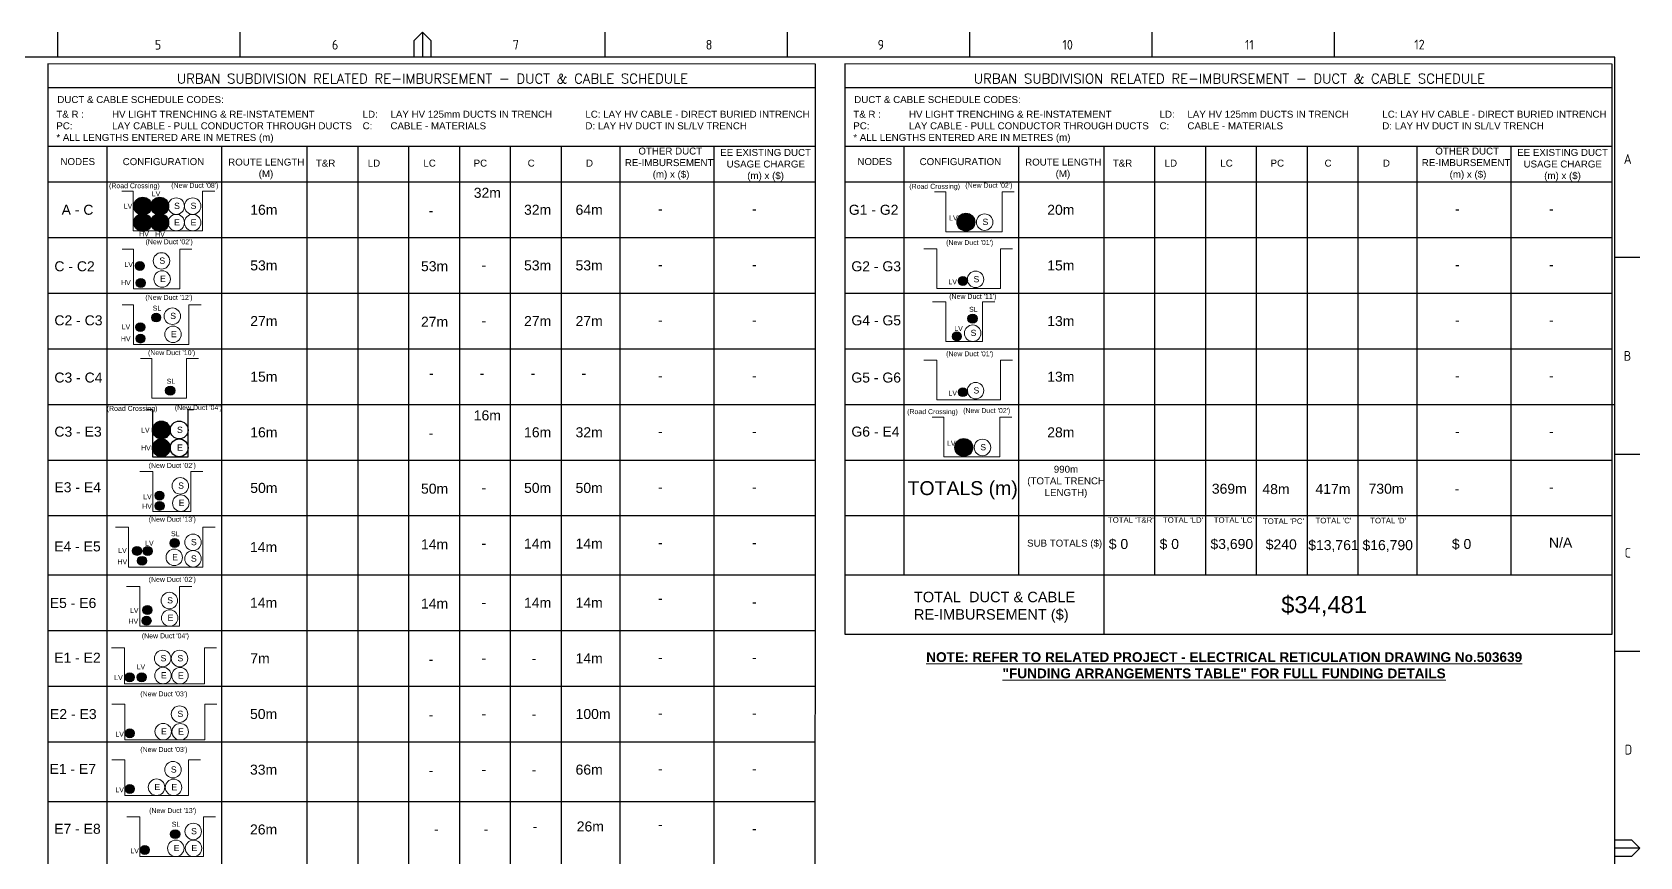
# Paper-space layout 'A1_DET_2' of a CAD drawing. Header units: metres. Extents: x -30 to 845, y -333 to 581.
# Drawn here: x 267 to 845, y 285 to 581 of the extents above; entities that cross this region are included whole.
import ezdxf
from ezdxf.enums import TextEntityAlignment as Align

# ---------------------------------------------------------------- set-up
doc = ezdxf.new("R2010")
doc.units = ezdxf.units.M
doc.linetypes.add('Cable New OH', pattern=[6, 4, -2])
doc.layers.get('0').update_dxf_attribs({"color": 6})
for name, color, linetype in [('Duct_SP_NEW', 2, 'Continuous'), ('Notes', 7, 'Continuous'), ('SupportsUG_SP_EXT', 7, 'Continuous')]:
    doc.layers.add(name, color=color, linetype=linetype)
doc.styles.add('Elec', font='romand__.ttf')
doc.styles.add('iecISOCP', font='isocp.shx')
doc.styles.get("Standard").update_dxf_attribs({"font": 'arial.ttf'})

# ---------------------------------------------------------------- blocks, each defined once
blk = doc.blocks.new('A1_FRAME_TITLE')
at = {"layer": 'Notes', "linetype": 'Continuous'}
for p, q in [((285.67, 574.39), (285.67, 583.39)), ((351.17, 574.39), (351.17, 583.39)), ((413.67, 580.39), (416.67, 583.39)), ((416.67, 583.39), (416.67, 574.39)), ((416.67, 583.39), (419.67, 580.39)), ((482.19, 574.39), (482.19, 583.39)), ((547.7, 574.39), (547.7, 583.39)), ((613.21, 574.39), (613.21, 583.39)), ((678.72, 574.39), (678.72, 583.39)), ((744.23, 574.39), (744.23, 583.39)), ((413.67, 574.39), (413.67, 580.39)), ((419.67, 580.39), (419.67, 574.39)), ((853.87, 502.43), (844.87, 502.43)), ((844.88, 431.68), (853.87, 431.68)), ((844.87, 360.93), (853.87, 360.93)), ((853.87, 290.18), (844.87, 290.18)), ((844.88, 293.18), (850.87, 293.18)), ((850.87, 293.18), (853.87, 290.18)), ((853.87, 290.18), (850.87, 287.18)), ((850.87, 287.18), (844.88, 287.18))]:
    blk.add_line(p, q, dxfattribs=at)
at = {"layer": 'Notes', "color": 3, "linetype": 'Continuous'}
blk.add_line((844.88, 5.97), (844.88, 574.39), dxfattribs=at)
at = {"layer": 'Notes', "color": 3, "linetype": 'Continuous', "flags": 128}
blk.add_lwpolyline([(844.88, 574.39), (149.5, 574.39)], dxfattribs=at)
blk.add_attdef('DRAFT_NUM', (9.35, 23.29), '', height=2.5, rotation=90)
at = {"layer": 'Notes', "color": 7, "style": 'iecISOCP'}
for s, p in [('5', (320.5, 577.12)), ('6', (384.13, 577.12)), ('7', (449.08, 577.12)), ('8', (518.36, 577.12)), ('9', (580.11, 577.12)), ('10', (646.5, 577.12)), ('11', (712.06, 577.12)), ('12', (772.87, 577.16)), ('A', (848.09, 536.06)), ('B', (848.09, 465.31)), ('C', (848.39, 394.56)), ('D', (848.39, 323.81))]:
    blk.add_text(s, height=3.5, dxfattribs=at).set_placement(p)
at = {"layer": 'Notes', "color": 7, "style": 'iecISOCP', "flags": 8}
blk.add_attdef('VERSION_NO', text='', height=2.5, rotation=90, dxfattribs=at).set_placement((302.04, 43.81), align=Align.MIDDLE_CENTER)
at = {"layer": 'Notes', "color": 7, "style": 'iecISOCP'}
for tag, p in [('CAP_NO', (513.19, 43.46)), ('REF_No_1', (335.24, 32.31)), ('REF_1', (362.52, 32.31)), ('IE_NUM', (513.05, 37.81)), ('HV_SWITCH', (513.46, 32.16)), ('GEN_WO', (441.71, 31.76)), ('REF_No_2', (335.24, 26.31)), ('REF_2', (362.52, 26.31)), ('OH_WO', (441.71, 25.81)), ('UBD_REF', (513.05, 25.83)), ('REF_No_3', (335.24, 20.31)), ('REF_3', (362.52, 20.31)), ('UG_WO', (441.71, 20.05)), ('GIS_MAP_No', (513.05, 20.04)), ('REF_No_4', (335.24, 14.31)), ('REF_4', (362.52, 14.31)), ('SUB_WO', (441.71, 13.81)), ('HV_OP_DIAG', (513.33, 14.2)), ('LGA', (512.95, 7.78))]:
    blk.add_attdef(tag, p, '', height=2.5, dxfattribs=at)
at = {"layer": 'Notes', "style": 'iecISOCP'}
for tag, p in [('T1', (684.37, 39.47)), ('T2', (684.37, 34.35)), ('T3', (684.37, 28.92)), ('T4', (684.37, 23.66)), ('T5', (684.37, 18.23)), ('T6', (684.37, 12.97))]:
    blk.add_attdef(tag, text='', height=3.5, dxfattribs=at).set_placement(p, align=Align.CENTER)
at = {"layer": 'Notes', "color": 7, "style": 'iecISOCP'}
for tag, p in [('scale', (567.76, 33.27)), ('DRAWN', (567.76, 24.93)), ('DATE', (567.76, 16.88)), ('DESIGN', (605.62, 9.15)), ('CHD', (567.76, 8.37))]:
    blk.add_attdef(tag, text='', height=2.5, dxfattribs=at).set_placement(p, align=Align.CENTER)
at = {"layer": 'Notes', "color": 4, "style": 'iecISOCP'}
blk.add_attdef('NUM', text='', height=7, dxfattribs=at).set_placement((812.88, 20.12), align=Align.MIDDLE_CENTER)
at = {"layer": 'Notes', "color": 1, "style": 'iecISOCP'}
blk.add_attdef('REV', text='', height=5, dxfattribs=at).set_placement((840.57, 17.1), align=Align.CENTER)
at = {"layer": 'Notes', "color": 7, "style": 'iecISOCP'}
for tag, p in [('NS', (811.23, 8.12)), ('SHTS', (825.93, 8.12))]:
    blk.add_attdef(tag, text='', height=2.5, dxfattribs=at).set_placement(p, align=Align.MIDDLE)
at = {"layer": 'Notes', "style": 'iecISOCP'}
blk.add_attdef('ExportID', (-11.47, 2.39), '', height=2.5, dxfattribs=at)
at = {"layer": 'Notes', "style": 'iecISOCP', "flags": 1}
for tag, p in [('ProjectType', (-6.37, -26.8)), ('ProjectNumber', (3.01, -26.82)), ('DrawingNumber', (14.96, -26.8)), ('ProjectDescription', (27.02, -26.83)), ('ExportDate', (39.74, -26.79)), ('ExportUserName', (48.61, -26.8)), ('DesignerCompanyName', (60.94, -26.79)), ('ExportAreaOfInterest', (76.55, -26.81)), ('GIS_SUCCESS', (91.45, -26.78)), ('CAD_SUCCESS', (101.24, -26.78)), ('DEPOTCODE', (111.56, -26.88)), ('ExportCategories', (119.53, -26.8)), ('Comments', (133.84, -26.88))]:
    blk.add_attdef(tag, p, '', height=1, dxfattribs=at)
blk = doc.blocks.new('CABLE_LARGE_NEW')
h = blk.add_hatch(color=256)
edge = h.paths.add_edge_path()
edge.add_arc((0, 0.8), 0.8, 0, 360)
blk.add_circle((0, 0.8), 0.8)
for tag, flags, p in [('COND_CODE', 9, (1.5, 0)), ('STATE', 9, (1.5, -0.4)), ('XSECT_SIZE', 9, (1.5, -0.6)), ('OWNED_BY', 9, (1.5, -1)), ('OPERATED_BY', 9, (1.5, -1.2)), ('FB_REFERENCE', 9, (1.5, -0.2)), ('NOTES', 9, (1.5, -0.8)), ('MAINTAINED_BY', 9, (1.5, -1.4)), ('Z', 1, (1.5, -1.6))]:
    blk.add_attdef(tag, text='', height=0.2, dxfattribs=dict(flags=flags)).set_placement(p, align=Align.MIDDLE_LEFT)
blk = doc.blocks.new('CABLE_SMALL_NEW')
h = blk.add_hatch(color=256)
edge = h.paths.add_edge_path()
edge.add_arc((0, 0.4), 0.4, 0, 360)
blk.add_circle((0, 0.4), 0.4)
for tag, flags, p in [('COND_CODE', 9, (1.5, 0)), ('STATE', 9, (1.5, -0.4)), ('XSECT_SIZE', 9, (1.5, -0.6)), ('OWNED_BY', 9, (1.5, -1)), ('OPERATED_BY', 9, (1.5, -1.2)), ('FB_REFERENCE', 9, (1.5, -0.2)), ('NOTES', 9, (1.5, -0.8)), ('MAINTAINED_BY', 9, (1.5, -1.4)), ('Z', 1, (1.5, -1.6))]:
    blk.add_attdef(tag, text='', height=0.2, dxfattribs=dict(flags=flags)).set_placement(p, align=Align.MIDDLE_LEFT)
blk = doc.blocks.new('DUCT_50_NEW')
blk.add_circle((0, 0.4), 0.4)
at = {"flags": 1}
blk.add_attdef('Z', (0, 0), '', height=0.2, dxfattribs=at)
at = {"flags": 9}
for tag, p in [('DUCT_CODE', (0, 0)), ('XSECT_TYPE', (0, -0.2)), ('STATE', (0, -0.6)), ('OWNED_BY', (0, -1.01)), ('OPERATED_BY', (0, -1.21)), ('FB_REFERENCE', (0, -0.4)), ('NOTES', (0, -0.8)), ('MAINTAINED_BY', (0, -1.42))]:
    blk.add_attdef(tag, text='', height=0.2, dxfattribs=at).set_placement(p, align=Align.MIDDLE_LEFT)
blk = doc.blocks.new('TRENCH_HV_2_DUCTS')
blk.add_lwpolyline([(-0.5, 4.25), (0, 4.25), (0, 0), (3.2, 0), (3.2, 4.25), (3.7, 4.25)])
blk = doc.blocks.new('DUCT_NEW')
blk.add_circle((0, 0.8), 0.8)
at = {"flags": 1}
blk.add_attdef('Z', (0, 0), '', height=0.2, dxfattribs=at)
at = {"flags": 9}
for tag, p in [('DUCT_CODE', (0, 0)), ('XSECT_TYPE', (0, -0.2)), ('STATE', (0, -0.6)), ('OWNED_BY', (0, -1.02)), ('OPERATED_BY', (0, -1.23)), ('FB_REFERENCE', (0, -0.4)), ('NOTES', (0, -0.8)), ('MAINTAINED_BY', (0, -1.42))]:
    blk.add_attdef(tag, text='', height=0.2, dxfattribs=at).set_placement(p, align=Align.MIDDLE_LEFT)
blk = doc.blocks.new('NOTE_NEW-DUCT-REQ')
for p, q in [((-92.51, -1205.58), (183.15, -1205.58)), ((193.71, -1205.58), (469.38, -1205.58)), ((-92.51, -1226.71), (183.15, -1226.71)), ((-71.34, -1226.71), (-71.34, -1664.64)), ((-30.07, -1226.71), (-30.07, -1664.64)), ((0.53, -1226.71), (0.53, -1664.64)), ((18.79, -1226.71), (18.79, -1664.64)), ((37.05, -1226.71), (37.05, -1664.64)), ((55.31, -1226.71), (55.31, -1664.64)), ((73.57, -1226.71), (73.57, -1664.64)), ((91.83, -1226.71), (91.83, -1664.64)), ((112.97, -1226.71), (112.97, -1664.64)), ((146.74, -1226.71), (146.74, -1664.64)), ((193.71, -1226.71), (469.38, -1226.71)), ((214.89, -1226.71), (214.89, -1380.71)), ((256.15, -1226.71), (256.15, -1380.71)), ((286.75, -1226.71), (286.75, -1401.99)), ((305.01, -1226.71), (305.01, -1380.71)), ((323.28, -1226.71), (323.28, -1380.71)), ((341.54, -1226.71), (341.54, -1380.71)), ((359.8, -1226.71), (359.8, -1380.71)), ((378.06, -1226.71), (378.06, -1380.71)), ((399.2, -1226.71), (399.2, -1380.71)), ((432.97, -1226.71), (432.97, -1380.71)), ((-92.43, -1259.49), (183.15, -1259.49)), ((193.8, -1259.49), (469.38, -1259.49)), ((-92.43, -1279.48), (183.15, -1279.48)), ((193.8, -1279.48), (469.38, -1279.48)), ((-92.43, -1299.47), (183.15, -1299.47)), ((193.8, -1299.47), (469.38, -1299.47)), ((-92.43, -1319.46), (183.15, -1319.46)), ((193.8, -1319.46), (469.38, -1319.46)), ((193.82, -1319.46), (470.42, -1319.46)), ((-92.43, -1339.44), (183.15, -1339.44)), ((193.8, -1339.44), (469.38, -1339.44)), ((-92.43, -1359.43), (183.15, -1359.43)), ((193.8, -1359.43), (469.38, -1359.43)), ((-92.51, -1380.71), (183.15, -1380.71)), ((193.71, -1380.71), (469.38, -1380.71)), ((-92.51, -1400.7), (183.15, -1400.7)), ((193.71, -1401.99), (469.38, -1401.99)), ((-92.51, -1420.69), (183.15, -1420.69)), ((-92.51, -1440.68), (183.15, -1440.68)), ((-92.51, -1462.18), (183.15, -1462.18))]:
    blk.add_line(p, q)
for points in [[(183.15, -1664.64), (183.17, -1197.23), (-92.49, -1197.06), (-92.51, -1664.64)], [(469.4, -1401.99), (469.4, -1197.23), (193.73, -1197.06), (193.72, -1401.99)], [(-92.51, -1239.5), (183.15, -1239.5)], [(193.71, -1239.5), (469.38, -1239.5)]]:
    blk.add_lwpolyline(points)
at = {"layer": 'Duct_SP_NEW', "lineweight": 0}
for points in [[(-65.88, -1242.79), (-61.81, -1242.79), (-61.81, -1257.07), (-36.9, -1257.07), (-36.9, -1242.79), (-32.55, -1242.79)], [(225.96, -1243.11), (230.04, -1243.11), (230.04, -1257.38), (250.22, -1257.38), (250.22, -1243.11), (254.57, -1243.11)], [(-65.76, -1263.67), (-61.68, -1263.67), (-61.68, -1277.94), (-45.11, -1277.94), (-45.11, -1263.67), (-40.76, -1263.67)], [(222.08, -1263.52), (226.8, -1263.52), (226.8, -1277.8), (249.65, -1277.8), (249.65, -1263.52), (253.99, -1263.52)], [(-65.84, -1283.66), (-61.77, -1283.66), (-61.77, -1297.93), (-41.81, -1297.93), (-41.81, -1283.66), (-37.46, -1283.66)], [(225.27, -1282.54), (229.99, -1282.54), (229.99, -1296.82), (243.24, -1296.82), (243.24, -1282.54), (247.59, -1282.54)], [(-59.27, -1302.93), (-55.19, -1302.93), (-55.19, -1317.21), (-42.74, -1317.21), (-42.74, -1302.93), (-38.39, -1302.93)], [(222.08, -1303.5), (226.8, -1303.5), (226.8, -1317.78), (249.65, -1317.78), (249.65, -1303.5), (253.99, -1303.5)], [(225.18, -1324.07), (229.26, -1324.07), (229.26, -1338.35), (249.44, -1338.35), (249.44, -1324.07), (253.79, -1324.07)], [(-59.5, -1343.62), (-54.78, -1343.62), (-54.78, -1357.9), (-41.17, -1357.9), (-41.17, -1343.62), (-36.82, -1343.62)], [(-68.25, -1363.61), (-63.53, -1363.61), (-63.53, -1377.89), (-36.77, -1377.89), (-36.77, -1363.61), (-32.42, -1363.61)], [(-64.19, -1384.89), (-59.47, -1384.89), (-59.47, -1399.17), (-45.17, -1399.17), (-45.17, -1384.89), (-40.82, -1384.89)], [(-69.62, -1406.98), (-64.9, -1406.98), (-64.9, -1419.85), (-36.21, -1419.85), (-36.21, -1406.98), (-31.86, -1406.98)], [(-69.55, -1427.13), (-64.83, -1427.13), (-64.83, -1439.99), (-36.15, -1439.99), (-36.15, -1427.13), (-31.8, -1427.13)], [(-69.55, -1447.12), (-64.83, -1447.12), (-64.83, -1459.98), (-41.98, -1459.98), (-41.98, -1447.12), (-37.63, -1447.12)], [(-64.17, -1467.65), (-59.45, -1467.65), (-59.45, -1481.92), (-36.61, -1481.92), (-36.61, -1467.65), (-32.26, -1467.65)]]:
    blk.add_lwpolyline(points, dxfattribs=at)
for centre in [(-58.42, -1248.19), (-52.3, -1248.19), (-46.38, -1248.19), (-40.46, -1248.19), (-58.42, -1254.11), (-52.3, -1254.11), (-46.38, -1254.11), (-40.46, -1254.11), (237.25, -1254.17), (243.96, -1253.95), (-51.67, -1267.89), (-51.44, -1274.39), (240.72, -1274.52), (-47.77, -1287.75), (-47.53, -1294.26), (239.68, -1293.86), (240.72, -1314.5), (236.47, -1335.14), (243.19, -1334.92), (-44.93, -1348.72), (-44.73, -1354.94), (-40.33, -1369.01), (-47.09, -1374.43), (-40.33, -1374.93), (-48.87, -1389.94), (-48.73, -1396.21), (-51.25, -1410.74), (-45.18, -1410.75), (-51.13, -1416.89), (-45.02, -1416.93), (-45.18, -1430.74), (-51.07, -1437.03), (-44.96, -1437.08), (-47.56, -1450.73), (-53.45, -1457.02), (-47.34, -1457.07), (-40.28, -1472.91), (-46.53, -1478.96), (-40.17, -1478.96)]:
    blk.add_circle(centre, 2.96, dxfattribs=at)
at = {"xscale": 4, "yscale": 4, "zscale": 4}
for name, p in [('TRENCH_HV_2_DUCTS', (-54.92, -1338.26)), ('DUCT_NEW', (-51.72, -1331.86)), ('DUCT_NEW', (-45.32, -1331.86)), ('DUCT_NEW', (-51.72, -1338.26)), ('DUCT_NEW', (-45.32, -1338.26))]:
    blk.add_blockref(name, p, dxfattribs=at)
at = {"layer": 'Duct_SP_NEW', "linetype": 'Cable New OH', "lineweight": 0}
for name, p, xscale, yscale, zscale in [('CABLE_LARGE_NEW', (-58.42, -1251.39), 4, 4, 4), ('CABLE_LARGE_NEW', (-52.3, -1251.39), 4, 4, 4), ('CABLE_LARGE_NEW', (-58.42, -1257.31), 4, 4, 4), ('CABLE_LARGE_NEW', (-52.3, -1257.31), 4, 4, 4), ('CABLE_LARGE_NEW', (237.25, -1257.13), 4, 4, 4), ('CABLE_LARGE_NEW', (-59.44, -1271.31), 2, 2, 2), ('CABLE_LARGE_NEW', (-59.12, -1277.4), 2, 2, 2), ('CABLE_LARGE_NEW', (236.16, -1276.68), 2, 2, 2), ('CABLE_SMALL_NEW', (-53.58, -1289.83), 4, 4, 4), ('CABLE_SMALL_NEW', (239.67, -1290.24), 4, 4, 4), ('CABLE_LARGE_NEW', (-59.27, -1293.29), 2, 2, 2), ('CABLE_LARGE_NEW', (233.99, -1296.61), 2, 2, 2), ('CABLE_LARGE_NEW', (-59.21, -1297.39), 2, 2, 2), ('CABLE_SMALL_NEW', (-48.51, -1316.09), 4, 4, 4), ('CABLE_LARGE_NEW', (236.16, -1316.66), 2, 2, 2), ('CABLE_LARGE_NEW', (-51.72, -1331.86), 4, 4, 4), ('CABLE_LARGE_NEW', (-51.72, -1338.26), 4, 4, 4), ('CABLE_LARGE_NEW', (236.47, -1338.1), 4, 4, 4), ('CABLE_LARGE_NEW', (-52.39, -1353.81), 2, 2, 2), ('CABLE_LARGE_NEW', (-52.36, -1357.52), 2, 2, 2), ('CABLE_SMALL_NEW', (-46.97, -1370.89), 4, 4, 4), ('CABLE_LARGE_NEW', (-60.49, -1373.69), 2, 2, 2), ('CABLE_LARGE_NEW', (-58.65, -1377.25), 2, 2, 2), ('CABLE_LARGE_NEW', (-56.62, -1373.74), 2, 2, 2), ('CABLE_LARGE_NEW', (-57.04, -1398.79), 2, 2, 2), ('CABLE_LARGE_NEW', (-56.73, -1394.94), 2, 2, 2), ('CABLE_LARGE_NEW', (-63.12, -1419.1), 2, 2, 2), ('CABLE_LARGE_NEW', (-58.78, -1419.1), 2, 2, 2), ('CABLE_LARGE_NEW', (-63.05, -1439.24), 2, 2, 2), ('CABLE_LARGE_NEW', (-63.05, -1459.23), 2, 2, 2), ('CABLE_SMALL_NEW', (-46.72, -1475.49), 4, 4, 4), ('CABLE_LARGE_NEW', (-57.67, -1481.17), 2, 2, 2)]:
    blk.add_blockref(name, p, dxfattribs=dict(at, xscale=xscale, yscale=yscale, zscale=zscale))
at = {"layer": 'Duct_SP_NEW', "lineweight": 0, "xscale": 4, "yscale": 4, "zscale": 4}
for p in [(239.58, -1290.24), (-48.59, -1316.09), (-46.97, -1370.89), (-46.8, -1475.49)]:
    blk.add_blockref('DUCT_50_NEW', p, dxfattribs=at)
at = {"color": 7, "lineweight": -3, "style": 'Elec'}
for p in [(45.67, -1202.37), (331.9, -1202.37)]:
    blk.add_text('URBAN SUBDIVISION RELATED RE-IMBURSEMENT - DUCT & CABLE SCHEDULE', height=3.5, dxfattribs=at).set_placement(p, align=Align.MIDDLE_CENTER)
at = {"color": 7, "lineweight": -3}
for s, p in [('(Road Crossing)', (-61.42, -1239.98)), ("(New Duct '08')", (-39.69, -1239.84)), ('(Road Crossing)', (226.02, -1240.19)), ("(New Duct '02')", (245.5, -1239.8)), ("(New Duct '02')", (-48.91, -1260.11)), ("(New Duct '01')", (238.61, -1260.38)), ("(New Duct '12')", (-49, -1280.1)), ("(New Duct '11')", (239.73, -1279.74)), ("(New Duct '10')", (-48.04, -1299.95)), ("(New Duct '01')", (238.61, -1300.36)), ('(Road Crossing)', (-62.24, -1319.99)), ("(New Duct '04')", (-38.42, -1319.69)), ('(Road Crossing)', (225.24, -1321.15)), ("(New Duct '02')", (244.72, -1320.77)), ("(New Duct '02')", (-47.8, -1340.48)), ("(New Duct '13')", (-47.8, -1359.82)), ("(New Duct '02')", (-47.8, -1381.42)), ("(New Duct '04')", (-50.27, -1401.71)), ("(New Duct '03')", (-50.81, -1422.56)), ("(New Duct '03')", (-50.81, -1442.55)), ("(New Duct '13')", (-47.64, -1464.5))]:
    blk.add_text(s, height=1.79, dxfattribs=at).set_placement(p, align=Align.TOP_CENTER)
at = {"color": 1, "lineweight": -3, "attachment_point": 1}
for s, insert, char_height, width in [('{\\C7;DUCT & CABLE SCHEDULE CODES:}', (-89.08, -1208.65), 2.5, 70.9939), ('{\\C7;DUCT & CABLE SCHEDULE CODES:}', (197.15, -1208.65), 2.5, 70.9939), ('{\\C7;T& R : ^IHV LIGHT TRENCHING & RE-INSTATEMENT^I^ILD: ^ILAY HV 125mm DUCTS IN TRENCH^I^ILC: LAY HV CABLE - DIRECT BURIED INTRENCH\\PPC:    ^I^ILAY CABLE - PULL CONDUCTOR THROUGH DUCTS^IC:^ICABLE - MATERIALS^I^I^I^ID: LAY HV DUCT IN SL/LV TRENCH\\P* ALL LENGTHS ENTERED ARE IN METRES (m)\\P\\P^I}', (-89.43, -1213.92), 2.5, 270.2031), ('{\\C7;T& R : ^IHV LIGHT TRENCHING & RE-INSTATEMENT^I^ILD: ^ILAY HV 125mm DUCTS IN TRENCH^I^ILC: LAY HV CABLE - DIRECT BURIED INTRENCH\\PPC:    ^I^ILAY CABLE - PULL CONDUCTOR THROUGH DUCTS^IC:^ICABLE - MATERIALS^I^I^I^ID: LAY HV DUCT IN SL/LV TRENCH\\P* ALL LENGTHS ENTERED ARE IN METRES (m)\\P\\P^I}', (196.8, -1213.92), 2.5, 270.2031), ('{\\C7;     OTHER DUCT\\PRE-IMBURSEMENT\\P^I(m) x ($)}', (114.76, -1227.15), 2.5, 38.7746), ('\\pi3.2601;{\\C7;EE EXISTING DUCT \\P\\pi5.5486;USAGE CHARGE\\P\\pi12.961;(m) x ($)}', (145.75, -1227.65), 2.5, 38.7746), ('{\\C7;     OTHER DUCT\\PRE-IMBURSEMENT\\P^I(m) x ($)}', (400.98, -1227.15), 2.5, 38.7746), ('\\pi3.2601;{\\C7;EE EXISTING DUCT \\P\\pi5.5486;USAGE CHARGE\\P\\pi12.961;(m) x ($)}', (431.98, -1227.65), 2.5, 38.7746), ('{\\C7;NODES}', (-87.96, -1230.93), 2.5, 21.3007), ('{\\C7;CONFIGURATION}', (-65.61, -1230.96), 2.5, 31.8297), ('\\pi1.0147;{\\C7;ROUTE LENGTH \\P\\pi11.968;(M)}', (-28.73, -1231.12), 2.5, 28.8337), ('{\\C7;T&R            LD                LC              PC               C                   D      }', (3.78, -1231.5), 2.5, 106.8141), ('{\\C7;NODES}', (198.27, -1230.93), 2.5, 21.3007), ('{\\C7;CONFIGURATION}', (220.62, -1230.96), 2.5, 31.8297), ('\\pi1.0147;{\\C7;ROUTE LENGTH \\P\\pi11.968;(M)}', (257.5, -1231.12), 2.5, 28.8337), ('{\\C7;T&R            LD                LC              PC               C                   D      }', (290, -1231.5), 2.5, 106.8141), ('{\\C7;LV}', (-55.16, -1242.84), 1.796, 5.6294), ('{\\C7;S}', (-47.14, -1246.97), 2.244, 7.0367), ('{\\C7;S}', (-41.22, -1246.97), 2.244, 7.0367), ('{\\C7;  32m }', (60.48, -1241.62), 3.5911, 11.2588), ('{\\C7;A - C}', (-87.54, -1247.72), 3.5911, 15.2658), ('{\\C7;LV}', (-65.22, -1247.3), 1.796, 5.6294), ('{\\C7;E}', (-47.14, -1252.89), 2.244, 7.0367), ('{\\C7;E}', (-41.22, -1252.89), 2.244, 7.0367), ('{\\C7;16m}', (-19.79, -1247.72), 3.591, 11.2588), ('{\\C7;  - }', (41.53, -1248), 3.591, 11.2588), ('{\\C7;32m}', (78.54, -1247.72), 3.591, 11.2588), ('{\\C7;64m}', (97.05, -1247.72), 3.591, 11.2588), ('{\\C7;-}', (126.65, -1247.38), 3.591, 11.2588), ('{\\C7;-}', (160.42, -1247.38), 3.591, 11.2588), ('{\\C7;G1 - G2}', (195.18, -1247.72), 3.5911, 18.0727), ('{\\C7;LV}', (231.22, -1251.55), 1.796, 5.6294), ('{\\C7;S}', (243.2, -1252.74), 2.244, 7.0367), ('{\\C7;20m}', (266.45, -1247.72), 3.591, 11.2588), ('{\\C7;-}', (412.88, -1247.38), 3.591, 11.2588), ('{\\C7;-}', (446.65, -1247.38), 3.591, 11.2588), ('{\\C7;HV}', (-59.68, -1257.29), 1.796, 5.6294), ('{\\C7;HV}', (-53.94, -1257.37), 1.796, 5.6294), ('{\\C7;C - C2}', (-90.14, -1268.02), 3.5911, 17.451), ('{\\C7;LV}', (-64.99, -1268.27), 1.796, 5.6294), ('{\\C7;S}', (-52.44, -1266.67), 2.244, 7.0367), ('{\\C7;53m}', (-19.79, -1267.71), 3.591, 11.2588), ('{\\C7;53m}', (41.53, -1267.99), 3.591, 11.2588), ('{\\C7;  - }', (60.48, -1267.6), 3.591, 11.2588), ('{\\C7;53m}', (78.54, -1267.7), 3.591, 11.2588), ('{\\C7;53m}', (97.05, -1267.7), 3.591, 11.2588), ('{\\C7;-}', (126.65, -1267.37), 3.591, 11.2588), ('{\\C7;-}', (160.42, -1267.37), 3.591, 11.2588), ('{\\C7;G2 - G3}', (196.1, -1268.02), 3.5911, 17.451), ('{\\C7;15m}', (266.45, -1267.71), 3.591, 11.2588), ('{\\C7;-}', (412.88, -1267.37), 3.591, 11.2588), ('{\\C7;-}', (446.65, -1267.37), 3.591, 11.2588), ('{\\C7;HV}', (-66.2, -1274.8), 1.796, 5.6294), ('{\\C7;E}', (-52.2, -1273.18), 2.244, 7.0367), ('{\\C7;LV}', (230.98, -1274.48), 1.796, 5.6294), ('{\\C7;S}', (239.96, -1273.31), 2.244, 7.0367), ('{\\C7;C2 - C3}', (-90.14, -1287.45), 3.5911, 17.3671), ('{\\C7;SL}', (-54.84, -1283.98), 1.796, 5.6294), ('{\\C7;S}', (-48.53, -1286.54), 2.244, 7.0367), ('{\\C7;27m}', (-19.79, -1287.7), 3.591, 11.2588), ('{\\C7;27m}', (78.54, -1287.69), 3.591, 11.2588), ('{\\C7;27m}', (97.05, -1287.69), 3.591, 11.2588), ('{\\C7;G4 - G5}', (196.11, -1287.45), 3.5911, 20.6482), ('{\\C7;SL}', (238.4, -1284.39), 1.796, 5.6294), ('{\\C7;13m}', (266.45, -1287.7), 3.591, 11.2588), ('{\\C7;LV}', (-65.97, -1290.69), 1.796, 5.6294), ('{\\C7;E}', (-48.29, -1293.05), 2.244, 7.0367), ('{\\C7;27m}', (41.53, -1287.97), 3.591, 11.2588), ('{\\C7;  - }', (60.48, -1287.59), 3.591, 11.2588), ('{\\C7;-}', (126.65, -1287.36), 3.591, 11.2588), ('{\\C7;-}', (160.42, -1287.36), 3.591, 11.2588), ('{\\C7;LV}', (233.06, -1291.27), 1.796, 5.6294), ('{\\C7;S}', (238.92, -1292.64), 2.244, 7.0367), ('{\\C7;-}', (412.88, -1287.36), 3.591, 11.2588), ('{\\C7;-}', (446.65, -1287.36), 3.591, 11.2588), ('{\\C7;HV}', (-66.24, -1294.96), 1.796, 5.6294), ('{\\C7;C3 - C4}', (-90.14, -1308), 3.5911, 17.451), ('{\\C7;SL}', (-49.78, -1310.24), 1.796, 5.6294), ('{\\C7;15m}', (-19.79, -1307.69), 3.591, 11.2588), ('{\\C7;-}', (44.39, -1306.43), 3.591, 11.2588), ('{\\C7;-}', (62.65, -1306.43), 3.591, 11.2588), ('{\\C7;-}', (80.91, -1306.43), 3.591, 11.2588), ('{\\C7;-}', (99.17, -1306.43), 3.591, 11.2588), ('{\\C7;-}', (126.65, -1307.35), 3.591, 11.2588), ('{\\C7;-}', (160.42, -1307.35), 3.591, 11.2588), ('{\\C7;G5 - G6}', (196.1, -1308), 3.5911, 17.451), ('{\\C7;13m}', (266.45, -1307.69), 3.591, 11.2588), ('{\\C7;-}', (412.88, -1307.35), 3.591, 11.2588), ('{\\C7;-}', (446.65, -1307.35), 3.591, 11.2588), ('{\\C7;LV}', (230.98, -1314.46), 1.796, 5.6294), ('{\\C7;S}', (239.96, -1313.28), 2.244, 7.0367), ('{\\C7;  16m }', (60.48, -1321.58), 3.5911, 11.2588), ('{\\C7;C3 - E3}', (-90.14, -1327.43), 3.5911, 17.3671), ('{\\C7;LV}', (-59, -1327.77), 1.796, 5.6294), ('{\\C7;S}', (-46.09, -1327.45), 2.244, 7.0367), ('{\\C7;16m}', (-19.79, -1327.68), 3.591, 11.2588), ('{\\C7;16m}', (78.54, -1327.67), 3.591, 11.2588), ('{\\C7;32m}', (97.05, -1327.67), 3.591, 11.2588), ('{\\C7;G6 - E4}', (196.11, -1327.43), 3.5911, 17.3671), ('{\\C7;28m}', (266.45, -1327.68), 3.591, 11.2588), ('{\\C7;  - }', (41.53, -1327.95), 3.591, 11.2588), ('{\\C7;-}', (126.65, -1327.34), 3.591, 11.2588), ('{\\C7;-}', (160.42, -1327.34), 3.591, 11.2588), ('{\\C7;LV}', (230.44, -1332.52), 1.796, 5.6294), ('{\\C7;S}', (242.42, -1333.7), 2.244, 7.0367), ('{\\C7;-}', (412.88, -1327.34), 3.591, 11.2588), ('{\\C7;-}', (446.65, -1327.34), 3.591, 11.2588), ('{\\C7;HV}', (-59, -1334.17), 1.796, 5.6294), ('{\\C7;E}', (-46.08, -1333.85), 2.244, 7.0367), ('\\pi11.206;{\\C7;990m \\P\\pi1.6656;(TOTAL TRENCH \\P\\pi7.9156;LENGTH)}', (257.61, -1341.51), 2.5, 30.7784), ('{\\C7;E3 - E4}', (-90.14, -1347.42), 3.5911, 17.3671), ('{\\C7;S}', (-45.69, -1347.51), 2.244, 7.0367), ('{\\C7;50m}', (-19.79, -1347.66), 3.591, 11.2588), ('{\\C7;50m}', (41.53, -1347.94), 3.591, 11.2588), ('{\\C7;  - }', (60.48, -1347.55), 3.591, 11.2588), ('{\\C7;50m}', (78.54, -1347.66), 3.591, 11.2588), ('{\\C7;50m}', (97.05, -1347.66), 3.591, 11.2588), ('{\\C7;-}', (126.65, -1347.32), 3.591, 11.2588), ('{\\C7;-}', (160.42, -1347.32), 3.591, 11.2588), ('{\\C7;TOTALS (m)}', (216.3, -1347.04), 5, 104.8148), ('{\\C7;369m }', (325.57, -1347.96), 3.5911, 11.2588), ('{\\C7;48m}', (343.73, -1348.08), 3.591, 11.2588), ('{\\C7;417m }', (362.8, -1348.01), 3.5911, 11.2588), ('{\\C7;730m }', (381.86, -1347.95), 3.5911, 11.2588), ('{\\C7;       -  }', (403, -1347.95), 3.5911, 11.2588), ('{\\C7;-}', (446.65, -1347.32), 3.591, 11.2588), ('{\\C7;HV}', (-58.61, -1355.14), 1.796, 5.6294), ('{\\C7;LV}', (-58.24, -1351.74), 1.796, 5.6294), ('{\\C7;E}', (-45.49, -1353.73), 2.244, 7.0367), ("{\\C7;TOTAL 'T&R'}", (288.27, -1359.98), 2, 17.2527), ("{\\C7;TOTAL 'LD'}", (308.02, -1359.98), 2, 15.3211), ("{\\C7;TOTAL 'LC'}", (326.28, -1359.98), 2, 15.3211), ("{\\C7;TOTAL 'PC'}", (343.94, -1360.41), 2, 15.3211), ("{\\C7;TOTAL 'C'}", (362.82, -1360.2), 2, 15.3211), ("{\\C7;TOTAL 'D'}", (382.47, -1360.2), 2, 15.3211), ('{\\C7;LV}', (-57.55, -1368.4), 1.796, 5.6294), ('{\\C7;SL}', (-48.24, -1365.04), 1.796, 5.6294), ('{\\C7;S}', (-41.1, -1367.8), 2.244, 7.0367), ('{\\C7;14m}', (41.53, -1367.93), 3.591, 11.2588), ('{\\C7;14m}', (78.54, -1367.65), 3.591, 11.2588), ('{\\C7;14m}', (97.05, -1367.65), 3.591, 11.2588), ('{\\C7;SUB TOTALS ($)}', (259.21, -1368.06), 2.5, 52.4074), ('{\\C7;$ 0}', (288.55, -1367.81), 3.591, 11.2588), ('{\\C7;$ 0}', (306.81, -1367.81), 3.591, 11.2588), ('{\\C7;$3,690}', (325.07, -1367.81), 3.5911, 11.2588), ('{\\C7;$240}', (344.91, -1367.95), 3.591, 11.2588), ('{\\C7;$13,761}', (360.19, -1368.21), 3.5911, 11.2588), ('{\\C7;$16,790}', (379.68, -1368.22), 3.5911, 11.2588), ('{\\C7;$ 0}', (411.79, -1367.81), 3.591, 11.2588), ('{\\C7;N/A}', (446.65, -1367.31), 3.591, 11.2588), ('{\\C7;E4 - E5}', (-90.22, -1368.69), 3.5911, 17.3671), ('{\\C7;LV}', (-67.21, -1371.05), 1.796, 5.6294), ('{\\C7;E}', (-47.85, -1373.22), 2.244, 7.0367), ('{\\C7;S}', (-41.1, -1373.72), 2.244, 7.0367), ('{\\C7;14m}', (-19.88, -1368.94), 3.591, 11.2588), ('{\\C7;  - }', (60.48, -1367.54), 3.591, 11.2588), ('{\\C7;-}', (126.65, -1367.31), 3.591, 11.2588), ('{\\C7;-}', (160.42, -1367.31), 3.591, 11.2588), ('{\\C7;HV}', (-67.46, -1375.11), 1.796, 5.6294), ('{\\C7;E5 - E6}', (-91.81, -1389.02), 3.5911, 19.7414), ('{\\C7;S}', (-49.63, -1388.72), 2.244, 7.0367), ('{\\C7;14m}', (-19.88, -1388.93), 3.591, 11.2588), ('{\\C7;14m}', (41.53, -1389.21), 3.591, 11.2588), ('{\\C7;  - }', (60.48, -1388.82), 3.591, 11.2588), ('{\\C7;14m}', (78.54, -1388.93), 3.591, 11.2588), ('{\\C7;14m}', (97.05, -1388.93), 3.591, 11.2588), ('{\\C7;-}', (126.65, -1387.3), 3.591, 11.2588), ('{\\C7;-}', (160.42, -1388.59), 3.591, 11.2588), ('{\\C7;TOTAL  DUCT & CABLE RE-IMBURSEMENT ($)}', (218.56, -1386.78), 3.75, 78.6111), ('{\\C7;$34,481}', (350.48, -1388.34), 6.1049, 19.1399), ('{\\C7;HV}', (-63.51, -1396.48), 1.796, 5.6294), ('{\\C7;LV}', (-63, -1392.6), 1.796, 5.6294), ('{\\C7;E}', (-49.49, -1394.99), 2.244, 7.0367), ('{\\C7;E1 - E2}', (-90.22, -1408.67), 3.5911, 17.3671), ('{\\C7;LV}', (-60.6, -1412.83), 1.796, 5.6294), ('{\\C7;S}', (-52.01, -1409.53), 2.244, 7.0367), ('{\\C7;S}', (-45.94, -1409.53), 2.244, 7.0367), ('{\\C7;7m}', (-19.79, -1408.92), 3.591, 11.2588), ('{\\C7;  - }', (41.53, -1409.2), 3.591, 11.2588), ('{\\C7;  - }', (60.48, -1408.81), 3.591, 11.2588), ('{\\C7;  - }', (78.54, -1408.92), 3.591, 11.2588), ('{\\C7;14m}', (97.05, -1408.92), 3.591, 11.2588), ('{\\C7;-}', (126.65, -1408.58), 3.591, 11.2588), ('{\\C7;-}', (160.42, -1408.58), 3.591, 11.2588), ('{\\C7;LV}', (-68.64, -1416.71), 1.796, 5.6294), ('{\\C7;E}', (-51.9, -1415.67), 2.244, 7.0367), ('{\\C7;E}', (-45.78, -1415.72), 2.244, 7.0367), ('{\\C7;E2 - E3}', (-91.71, -1428.94), 3.5911, 18.5754), ('{\\C7;S}', (-45.94, -1429.53), 2.244, 7.0367), ('{\\C7;50m}', (-19.88, -1428.91), 3.591, 11.2588), ('{\\C7;  - }', (41.53, -1429.18), 3.591, 11.2588), ('{\\C7;  - }', (60.48, -1428.8), 3.591, 11.2588), ('{\\C7;  - }', (78.54, -1428.9), 3.591, 11.2588), ('{\\C7;100m}', (97.05, -1428.9), 3.591, 11.2588), ('{\\C7;-}', (126.65, -1428.57), 3.591, 11.2588), ('{\\C7;-}', (160.42, -1428.57), 3.591, 11.2588), ('{\\C7;LV}', (-68.23, -1437.04), 1.796, 5.6294), ('{\\C7;E}', (-51.83, -1435.82), 2.244, 7.0367), ('{\\C7;E}', (-45.72, -1435.87), 2.244, 7.0367), ('{\\C7;E1 - E7}', (-91.9, -1448.65), 3.5911, 23.0253), ('{\\C7;33m}', (-19.88, -1448.9), 3.591, 11.2588), ('{\\C7;66m}', (97.05, -1448.89), 3.591, 11.2588), ('{\\C7;S}', (-48.32, -1449.52), 2.244, 7.0367), ('{\\C7;  - }', (41.53, -1449.17), 3.591, 11.2588), ('{\\C7;  - }', (60.48, -1448.79), 3.591, 11.2588), ('{\\C7;  - }', (78.54, -1448.89), 3.591, 11.2588), ('{\\C7;-}', (126.65, -1448.56), 3.591, 11.2588), ('{\\C7;-}', (160.42, -1448.56), 3.591, 11.2588), ('{\\C7;LV}', (-68.23, -1457.03), 1.796, 5.6294), ('{\\C7;E}', (-54.21, -1455.81), 2.244, 7.0367), ('{\\C7;E}', (-48.1, -1455.86), 2.244, 7.0367), ('{\\C7;E7 - E8}', (-90.22, -1470.15), 3.5911, 17.3671), ('{\\C7;SL}', (-47.98, -1469.43), 1.796, 5.6294), ('{\\C7;S}', (-41.04, -1471.69), 2.244, 7.0367), ('{\\C7;26m}', (-19.88, -1470.4), 3.591, 11.2588), ('{\\C7; -}', (44.84, -1470.24), 3.591, 11.2588), ('{\\C7;   - }', (59.9, -1470.24), 3.5911, 11.2588), ('{\\C7;  - }', (78.85, -1469.31), 3.591, 11.2588), ('{\\C7;26m}', (97.47, -1469.31), 3.591, 11.2588), ('{\\C7;-}', (126.65, -1468.55), 3.591, 11.2588), ('{\\C7;-}', (160.42, -1470.06), 3.591, 11.2588), ('{\\C7;E}', (-47.29, -1477.75), 2.244, 7.0367), ('{\\C7;E}', (-40.93, -1477.75), 2.244, 7.0367), ('{\\C7;LV}', (-62.85, -1478.97), 1.796, 5.6294)]:
    blk.add_mtext(s, dxfattribs=dict(at, insert=insert, char_height=char_height, width=width))

psp = doc.layouts.new('A1_DET_2')

# ---------------------------------------------------------------- block references
at = {"layer": 'Notes'}
psp.add_blockref('NOTE_NEW-DUCT-REQ', (365.49, 1766.68), dxfattribs=at)
at = {"layer": 'SupportsUG_SP_EXT'}
psp.add_blockref('A1_FRAME_TITLE', (-9.08, -2.39), dxfattribs=at)

# ---------------------------------------------------------------- texts
at = {"layer": 'Notes', "lineweight": 0, "insert": (586.94, 358.17), "char_height": 3.5, "attachment_point": 1}
psp.add_mtext_dynamic_manual_height_columns('\\pi1.5447;{\\fArial|b1|i0|c0|p34;\\LNOTE: REFER TO RELATED PROJECT - ELECTRICAL RETICULATION DRAWING No.503639 \\P\\pi28.94;"FUNDING ARRANGEMENTS TABLE" FOR FULL FUNDING DETAILS}', width=216.5632, gutter_width=4, heights=[0], dxfattribs=at)

doc.saveas('drawing.dxf')
